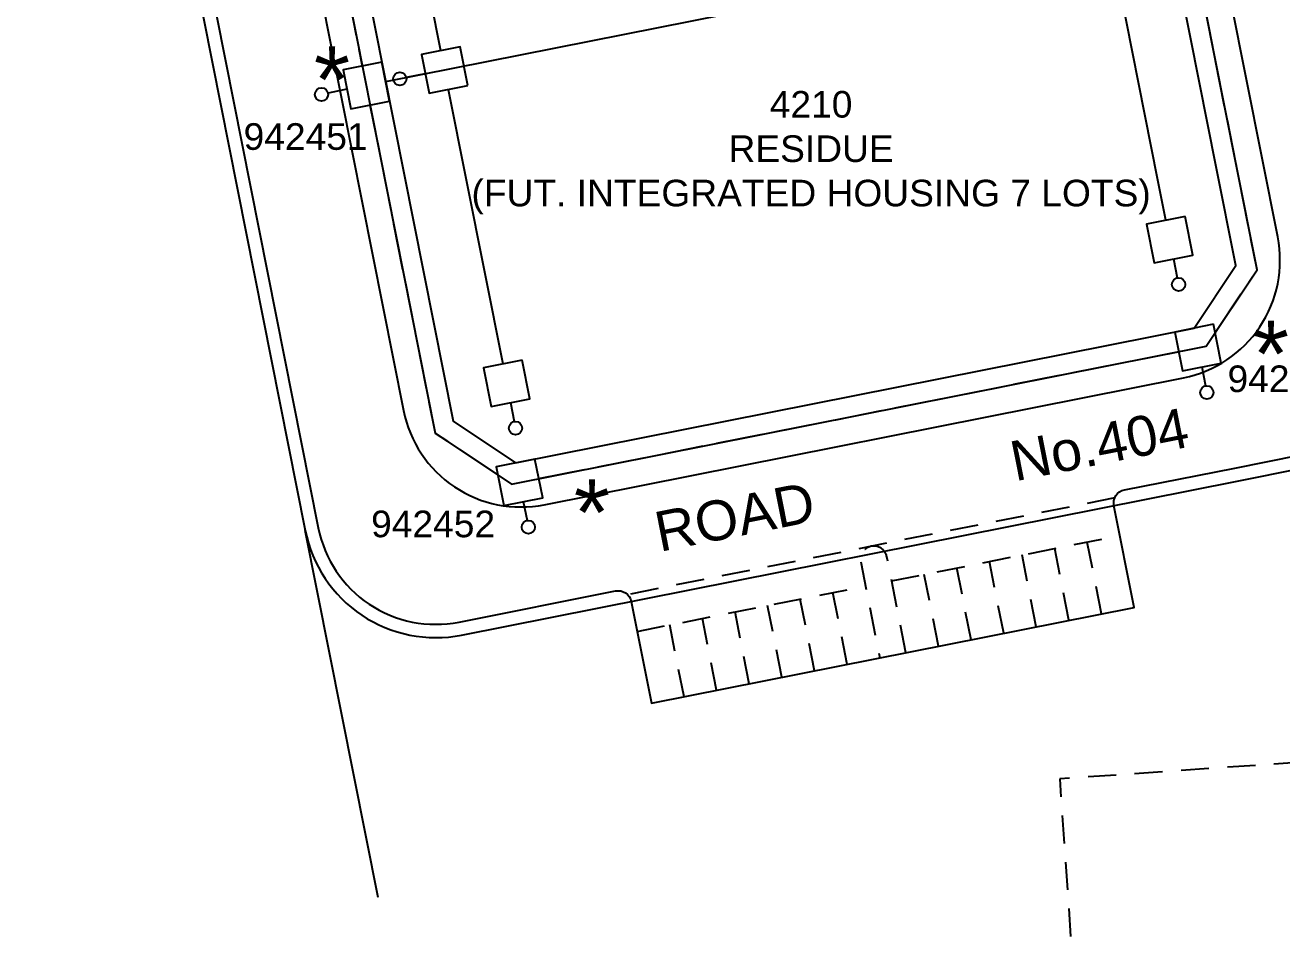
# Model space of a CAD drawing. Header units: metres. Extents: x 292331 to 292798, y 6234101 to 6234674.
# Drawn here: x 292579.5 to 292674, y 6234101 to 6234170.2 of the extents above; entities that cross this region are included whole.
import ezdxf
from ezdxf.enums import TextEntityAlignment as Align

# ---------------------------------------------------------------- set-up
doc = ezdxf.new("R2010")
doc.units = ezdxf.units.M
doc.header["$LTSCALE"] = 0.7
doc.linetypes.add('Dash', pattern=[5, 3, -2])
doc.linetypes.add('IE Trench LV', pattern=[6.5, 5, -1.5])
doc.layers.get('0').update_dxf_attribs({"color": 6})
for name, color, linetype in [('_User Miscellaneous1', 3, 'Continuous'), ('_User Miscellaneous7', 150, 'Continuous'), ('_User Miscellaneous8', 7, 'Continuous'), ('Cadastre Developer_SP_NEW', 4, 'Continuous'), ('Cadastre Roads_SP_NEW', 8, 'Continuous'), ('Mains_LV_NEW_R6', 2, 'Continuous'), ('Mains_LV_NEW_T84', 2, 'Continuous'), ('SupportsUG_SP_LV_SL_NEW', 2, 'Continuous'), ('Trench_SP_NEW', 2, 'Continuous')]:
    doc.layers.add(name, color=color, linetype=linetype)
doc.layers.add('_User Miscellaneous5', color=7, linetype='Continuous', lineweight=35)
doc.layers.add('_User Notes', color=7, linetype='Continuous', plot=False)
doc.styles.add('ARIAL', font='arial.ttf', dxfattribs={"height": 2})
doc.styles.add('POLE_LABEL', font='arial.ttf')
doc.styles.add('SL_LABEL', font='arial.ttf')
doc.styles.get("Standard").update_dxf_attribs({"font": 'arial.ttf'})
doc.styles.add('style1', font='iso3098b.shx')
doc.linetypes.add('Cable New UG', pattern='A,8,-1,["x",style1,S=3.5,R=0,X=0.35,Y=-1],-3.5', length=12.5)
doc.linetypes.add('Cable Z', pattern='A,8,-1,["Z",Standard,S=2.5,R=0,X=0.35,Y=-1.25],-3.5', length=12.5)

# ---------------------------------------------------------------- blocks, each defined once
blk = doc.blocks.new('*U80')
at = {"layer": '_User Miscellaneous8', "color": 2}
blk.add_line((0, 0), (0, 1.45), dxfattribs=at)
blk.add_circle((0, 1.95), 0.5, dxfattribs=at)
for tag, p, flags in [('Z', (0, 0), 1), ('OPERATED_BY', (0, -9.607), 9)]:
    blk.add_attdef(tag, p, '', height=0.2, dxfattribs=dict(flags=flags))
at = {"style": 'SL_LABEL', "flags": 9}
blk.add_attdef('STREET_CODE', text='', height=0.2, dxfattribs=at).set_placement((0, -0.2), align=Align.MIDDLE_LEFT)
at = {"flags": 9}
for tag, p in [('CONSTRUCTED_VOLTAGE', (0, -0.4)), ('CONTROL_TYPE', (0, -0.6)), ('LANTERN_PURPOSE', (0, -0.8)), ('LANTERN_TYPE', (0, -1)), ('OPERATING_VOLTAGE', (0, -1.4)), ('ORIENTATION', (0, -1.6)), ('OWNED_BY', (0, -1.8)), ('NO_PHASES', (0, -1.2)), ('STATE', (0, -2)), ('CEXIST', (0, -2.4)), ('CNEW', (0, -2.6)), ('CNUMBER', (0, -2.8)), ('USAGE', (0, -2.2)), ('CREMOVE', (0, -3)), ('CREPLACE', (0, -3.2)), ('LKINGHEIGHT', (0, -3.4)), ('LBRACKET', (0, -3.6)), ('LBRACKETVOCAB', (0, -3.8)), ('LCATEGORY', (0, -4)), ('LCHARGE1', (0, -4.2)), ('LCHARGE1PERCENT', (0, -4.4)), ('LCHARGE2', (0, -4.6)), ('LCHARGE2PERCENT', (0, -4.8)), ('LCHARGE3', (0, -5)), ('LCHARGE3PERCENT', (0, -5.2)), ('LEXIST', (0, -5.4)), ('LLAMP', (0, -5.6)), ('LLAMPVOCAB', (0, -5.8)), ('LMAST', (0, -6)), ('LMASTVOCAB', (0, -6.2)), ('LNEW', (0, -6.4)), ('LANTNUMBER', (0, -6.6)), ('LOUTREACH', (0, -7)), ('LOUTREACHVOCAB', (0, -7.2)), ('LRATECODE', (0, -7.4)), ('LREMOVE', (0, -7.6)), ('SUBURB', (0, -8.6)), ('LREPLACE', (0, -7.8)), ('LTYPE', (0, -8)), ('LTYPEVOCAB', (0, -8.2)), ('LEGEND', (0, -8.4)), ('STREETNAME', (0, -8.8)), ('LOCATION', (0, -9)), ('NOTES', (0, -9.2)), ('MAINTAINED_BY', (0, -9.863))]:
    blk.add_attdef(tag, text='', height=0.2, dxfattribs=at).set_placement(p, align=Align.MIDDLE_LEFT)
at = {"layer": '_User Notes', "style": 'SL_LABEL', "flags": 8}
blk.add_attdef('ASSET_NUM', text='', height=2.5, dxfattribs=at).set_placement((2, 2), align=Align.MIDDLE_LEFT)
at = {"layer": '_User Notes', "flags": 8}
blk.add_attdef('LNUMBER', text='', height=2.5, dxfattribs=at).set_placement((1.2, -2.8), align=Align.MIDDLE_LEFT)
blk = doc.blocks.new('*U154')
at = {"layer": '_User Miscellaneous7', "lineweight": -3}
blk.add_lwpolyline([(0.5, -5.399), (0.5, -3.949)], dxfattribs=at)
blk.add_lwpolyline([(-0.985, -8.369), (1.985, -8.369), (1.985, -5.399), (-0.985, -5.399)], close=True, dxfattribs=at)
blk.add_circle((0.5, -3.449), 0.5, dxfattribs=at)
at = {"layer": '_User Miscellaneous8', "color": 2, "lineweight": -3}
blk.add_lwpolyline([(-1.485, 0), (1.485, 0), (1.485, 2.97), (-1.485, 2.97)], close=True, dxfattribs=at)
at = {"style": 'POLE_LABEL', "flags": 9}
blk.add_attdef('STRUCTURE_PLANT_NUMBER', text='', height=0.2, dxfattribs=at).set_placement((1.641, 1.727), align=Align.MIDDLE_LEFT)
for tag, flags, p in [('STREET_CODE', 9, (1.641, 1.485)), ('OWNED_BY', 9, (1.641, 1.085)), ('OPERATED_BY', 9, (1.641, 0.885)), ('COLUMN_TYPE', 9, (1.641, 1.285)), ('STATE', 9, (1.641, 0.485)), ('USAGE', 9, (1.641, 0.285)), ('MAINTAINED_BY', 9, (1.641, 0.685)), ('LEGEND', 9, (1.641, 0.085)), ('SUBURB', 9, (1.641, -0.315)), ('STREETNAME', 9, (1.641, -0.515)), ('PARENT', 9, (1.641, -0.115)), ('LOCATION', 9, (1.641, -0.715)), ('NOTES', 9, (1.641, -0.915)), ('Z', 1, (1.641, -1.315)), ('LABEL_ALIGNMENT', 9, (1.641, -1.115))]:
    blk.add_attdef(tag, text='', height=0.2, dxfattribs=dict(flags=flags)).set_placement(p, align=Align.MIDDLE_LEFT)
at = {"layer": '_User Miscellaneous5', "style": 'ARIAL', "flags": 8}
blk.add_attdef('ASSET_NUM', text='', height=2, dxfattribs=at).set_placement((2, 3.485), align=Align.MIDDLE_LEFT)
blk = doc.blocks.new('*U145')
at = {"layer": '_User Miscellaneous7', "lineweight": -3}
blk.add_lwpolyline([(-0.5, -4.515), (-0.5, -3.065)], dxfattribs=at)
blk.add_lwpolyline([(-1.985, -7.485), (0.985, -7.485), (0.985, -4.515), (-1.985, -4.515)], close=True, dxfattribs=at)
blk.add_circle((-0.5, -2.565), 0.5, dxfattribs=at)
at = {"layer": '_User Miscellaneous8', "color": 2, "lineweight": -3}
blk.add_lwpolyline([(-1.485, 0), (1.485, 0), (1.485, 2.97), (-1.485, 2.97)], close=True, dxfattribs=at)
at = {"style": 'POLE_LABEL', "flags": 9}
blk.add_attdef('STRUCTURE_PLANT_NUMBER', text='', height=0.2, dxfattribs=at).set_placement((1.641, 1.727), align=Align.MIDDLE_LEFT)
for tag, flags, p in [('STREET_CODE', 9, (1.641, 1.485)), ('OWNED_BY', 9, (1.641, 1.085)), ('OPERATED_BY', 9, (1.641, 0.885)), ('COLUMN_TYPE', 9, (1.641, 1.285)), ('STATE', 9, (1.641, 0.485)), ('USAGE', 9, (1.641, 0.285)), ('MAINTAINED_BY', 9, (1.641, 0.685)), ('LEGEND', 9, (1.641, 0.085)), ('SUBURB', 9, (1.641, -0.315)), ('STREETNAME', 9, (1.641, -0.515)), ('PARENT', 9, (1.641, -0.115)), ('LOCATION', 9, (1.641, -0.715)), ('NOTES', 9, (1.641, -0.915)), ('Z', 1, (1.641, -1.315)), ('LABEL_ALIGNMENT', 9, (1.641, -1.115))]:
    blk.add_attdef(tag, text='', height=0.2, dxfattribs=dict(flags=flags)).set_placement(p, align=Align.MIDDLE_LEFT)
at = {"layer": '_User Miscellaneous5', "style": 'ARIAL', "flags": 8}
blk.add_attdef('ASSET_NUM', text='', height=2, dxfattribs=at).set_placement((2, 3.485), align=Align.MIDDLE_LEFT)
blk = doc.blocks.new('*U79')
at = {"layer": '_User Miscellaneous7', "lineweight": -3}
blk.add_lwpolyline([(0, -3.03), (0, -1.58)], dxfattribs=at)
blk.add_lwpolyline([(-1.485, -6), (1.485, -6), (1.485, -3.03), (-1.485, -3.03)], close=True, dxfattribs=at)
blk.add_circle((0, -1.08), 0.5, dxfattribs=at)
at = {"layer": '_User Miscellaneous8', "color": 2, "lineweight": -3}
blk.add_lwpolyline([(-1.485, 0), (1.485, 0), (1.485, 2.97), (-1.485, 2.97)], close=True, dxfattribs=at)
at = {"style": 'POLE_LABEL', "flags": 9}
blk.add_attdef('STRUCTURE_PLANT_NUMBER', text='', height=0.2, dxfattribs=at).set_placement((1.641, 1.727), align=Align.MIDDLE_LEFT)
for tag, flags, p in [('STREET_CODE', 9, (1.641, 1.485)), ('OWNED_BY', 9, (1.641, 1.085)), ('OPERATED_BY', 9, (1.641, 0.885)), ('COLUMN_TYPE', 9, (1.641, 1.285)), ('STATE', 9, (1.641, 0.485)), ('USAGE', 9, (1.641, 0.285)), ('MAINTAINED_BY', 9, (1.641, 0.685)), ('LEGEND', 9, (1.641, 0.085)), ('SUBURB', 9, (1.641, -0.315)), ('STREETNAME', 9, (1.641, -0.515)), ('PARENT', 9, (1.641, -0.115)), ('LOCATION', 9, (1.641, -0.715)), ('NOTES', 9, (1.641, -0.915)), ('Z', 1, (1.641, -1.315)), ('LABEL_ALIGNMENT', 9, (1.641, -1.115))]:
    blk.add_attdef(tag, text='', height=0.2, dxfattribs=dict(flags=flags)).set_placement(p, align=Align.MIDDLE_LEFT)
at = {"layer": '_User Miscellaneous5', "style": 'ARIAL', "flags": 8}
blk.add_attdef('ASSET_NUM', text='', height=2, dxfattribs=at).set_placement((2, 3.485), align=Align.MIDDLE_LEFT)

msp = doc.modelspace()

# ---------------------------------------------------------------- linework, layer by layer
at = {"layer": 'Cadastre Developer_SP_NEW', "flags": 128}
msp.add_lwpolyline([(292596.414, 6234303.842, -0.315379), (292597.382, 6234296.447), (292587.495, 6234277.495, 0.170825), (292580.897, 6234231.491), (292600.592, 6234132.255, 0.414214), (292612.348, 6234124.393), (292670.66, 6234135.967), (292675.516, 6234136.93, 0.290844), (292683.276, 6234144.335, -0.309741), (292688.764, 6234149.221), (292698.457, 6234150.455), (292722.639, 6234153.533, -0.025139), (292732.188, 6234154.264), (292771.121, 6234155.279)], format="xyb", dxfattribs=at)
msp.add_lwpolyline([(292669.082, 6234159.585), (292655.677, 6234227.124, -0.008073), (292655.203, 6234229.735, -0.043351), (292654.109, 6234243.92, -0.061335), (292656.756, 6234263.836), (292658.283, 6234269.7), (292655.42, 6234274.579), (292629.86, 6234281.233, -0.069584), (292611.39, 6234288.904), (292606.688, 6234287.26), (292598.577, 6234271.713, 0.170825), (292593.157, 6234233.924), (292611.704, 6234140.476), (292616.407, 6234137.331), (292667.412, 6234147.454), (292670.557, 6234152.156), (292669.082, 6234159.585)], format="xyb", close=True, dxfattribs=at)
for points in [[(292606.643, 6234165.978), (292665.495, 6234177.659)], [(292606.065, 6234104.683), (292600.592, 6234132.255)]]:
    msp.add_lwpolyline(points, dxfattribs=at)
at = {"layer": 'Cadastre Roads_SP_NEW', "linetype": 'Dash'}
for p, q in [((292644.674, 6234128.464), (292661.839, 6234131.871)), ((292658.005, 6234125.503), (292656.934, 6234130.898)), ((292660.457, 6234125.989), (292659.387, 6234131.384)), ((292653.101, 6234124.529), (292652.03, 6234129.924)), ((292655.553, 6234125.016), (292654.482, 6234130.411)), ((292648.196, 6234123.556), (292647.126, 6234128.951)), ((292650.649, 6234124.043), (292649.578, 6234129.437)), ((292625.547, 6234124.668), (292642.712, 6234128.075)), ((292638.878, 6234121.707), (292637.807, 6234127.101)), ((292641.33, 6234122.193), (292640.26, 6234127.588)), ((292633.974, 6234120.733), (292632.903, 6234126.128)), ((292636.426, 6234121.22), (292635.355, 6234126.615)), ((292629.07, 6234119.76), (292627.999, 6234125.155)), ((292631.522, 6234120.246), (292630.451, 6234125.641))]:
    msp.add_line(p, q, dxfattribs=at)
at = {"layer": 'Cadastre Roads_SP_NEW'}
msp.add_lwpolyline([(292597.152, 6234304.518, -0.315379), (292598.269, 6234295.985), (292588.381, 6234277.032, 0.170825), (292581.877, 6234231.685), (292601.573, 6234132.45, 0.414214), (292612.153, 6234125.374), (292623.923, 6234127.71, -0.414214), (292625.099, 6234126.924), (292626.617, 6234119.273), (292662.909, 6234126.476), (292661.391, 6234134.127, -0.414214), (292662.177, 6234135.302), (292670.465, 6234136.947), (292675.321, 6234137.911, 0.290846)], format="xyb", dxfattribs=at)
msp.add_lwpolyline([(292630.742, 6234284.62, -0.072236), (292612.545, 6234292.29, 0.432578), (292602.02, 6234289.338), (292599.707, 6234284.905, 0.144369), (292599.162, 6234282.13, -0.144369), (292598.616, 6234279.355), (292595.474, 6234273.332, 0.065365), (292590.024, 6234258.415, 0.104295), (292589.724, 6234233.243), (292597.89, 6234192.098), (292607.979, 6234141.265, 0.414214), (292618.559, 6234134.19), (292666.484, 6234143.702), (292666.622, 6234143.729, 0.414214), (292673.698, 6234154.309), (292670.178, 6234172.041), (292670.178, 6234172.041), (292659.11, 6234227.805, -0.113134), (292660.144, 6234262.955), (292661.67, 6234268.818, 0.414215), (292656.302, 6234277.966)], format="xyb", close=True, dxfattribs=at)
at = {"layer": 'Cadastre Roads_SP_NEW', "linetype": 'Dash', "flags": 128}
msp.add_lwpolyline([(292771.356, 6234132.394), (292771.13, 6234132.52), (292770.776, 6234132.715), (292770.421, 6234132.908), (292770.065, 6234133.099), (292769.708, 6234133.288), (292769.351, 6234133.474), (292768.992, 6234133.658), (292768.632, 6234133.84), (292768.272, 6234134.02), (292767.911, 6234134.197), (292767.549, 6234134.373), (292767.186, 6234134.546), (292766.822, 6234134.716), (292766.457, 6234134.885), (292766.092, 6234135.051), (292765.726, 6234135.215), (292765.358, 6234135.377), (292764.991, 6234135.537), (292764.622, 6234135.694), (292764.252, 6234135.849), (292763.883, 6234136.001), (292763.512, 6234136.152), (292763.141, 6234136.299), (292762.769, 6234136.445), (292762.397, 6234136.588), (292762.024, 6234136.729), (292761.651, 6234136.867), (292761.277, 6234137.003), (292760.902, 6234137.136), (292760.527, 6234137.268), (292760.152, 6234137.396), (292759.776, 6234137.523), (292759.4, 6234137.647), (292759.023, 6234137.768), (292758.645, 6234137.887), (292758.267, 6234138.004), (292757.889, 6234138.119), (292757.51, 6234138.231), (292757.131, 6234138.34), (292756.751, 6234138.447), (292756.371, 6234138.552), (292755.991, 6234138.654), (292755.61, 6234138.754), (292755.228, 6234138.852), (292754.847, 6234138.947), (292754.464, 6234139.039), (292754.082, 6234139.129), (292753.699, 6234139.217), (292753.316, 6234139.302), (292752.932, 6234139.385), (292752.549, 6234139.466), (292752.164, 6234139.544), (292751.78, 6234139.619), (292751.395, 6234139.692), (292751.01, 6234139.763), (292750.624, 6234139.831), (292750.239, 6234139.897), (292749.853, 6234139.96), (292749.466, 6234140.021), (292749.08, 6234140.079), (292748.693, 6234140.135), (292748.306, 6234140.188), (292747.919, 6234140.239), (292747.531, 6234140.288), (292747.144, 6234140.333), (292746.756, 6234140.377), (292746.368, 6234140.418), (292745.98, 6234140.457), (292745.591, 6234140.493), (292745.203, 6234140.526), (292744.814, 6234140.557), (292744.425, 6234140.586), (292744.036, 6234140.612), (292743.647, 6234140.636), (292743.258, 6234140.657), (292742.869, 6234140.675), (292742.479, 6234140.691), (292742.09, 6234140.705), (292741.7, 6234140.716), (292741.31, 6234140.725), (292740.921, 6234140.731), (292740.531, 6234140.734), (292740.141, 6234140.736), (292739.751, 6234140.734), (292739.361, 6234140.73), (292738.972, 6234140.724), (292738.582, 6234140.715), (292738.192, 6234140.703), (292737.802, 6234140.689), (292737.412, 6234140.673), (292737.022, 6234140.654), (292736.633, 6234140.632), (292736.243, 6234140.608), (292735.853, 6234140.582), (292735.464, 6234140.552), (292735.075, 6234140.521), (292734.686, 6234140.487), (292734.298, 6234140.45), (292733.91, 6234140.411), (292733.522, 6234140.369), (292733.134, 6234140.325), (292732.747, 6234140.279), (292732.36, 6234140.23), (292731.974, 6234140.178), (292731.588, 6234140.124), (292731.202, 6234140.067), (292730.817, 6234140.008), (292730.432, 6234139.947), (292730.048, 6234139.883), (292729.664, 6234139.816), (292729.28, 6234139.747), (292728.897, 6234139.676), (292728.514, 6234139.602), (292728.132, 6234139.526), (292727.75, 6234139.447), (292727.369, 6234139.366), (292726.988, 6234139.283), (292726.607, 6234139.196), (292726.228, 6234139.108), (292725.848, 6234139.017), (292725.469, 6234138.924), (292725.091, 6234138.828), (292724.713, 6234138.73), (292724.336, 6234138.629), (292723.959, 6234138.526), (292723.583, 6234138.42), (292723.208, 6234138.312), (292722.833, 6234138.202), (292722.458, 6234138.089), (292722.085, 6234137.974), (292721.712, 6234137.857), (292721.339, 6234137.737), (292720.967, 6234137.615), (292720.596, 6234137.49), (292720.225, 6234137.363), (292719.855, 6234137.233), (292719.486, 6234137.101), (292719.117, 6234136.967), (292718.749, 6234136.831), (292718.382, 6234136.692), (292718.015, 6234136.55), (292717.649, 6234136.407), (292717.284, 6234136.261), (292716.92, 6234136.112), (292716.556, 6234135.962), (292716.193, 6234135.809), (292715.831, 6234135.653), (292715.469, 6234135.495), (292715.108, 6234135.335), (292714.748, 6234135.173), (292714.389, 6234135.008), (292714.031, 6234134.841), (292713.673, 6234134.672), (292713.316, 6234134.5), (292712.96, 6234134.326), (292712.605, 6234134.15), (292712.251, 6234133.971), (292711.897, 6234133.79), (292711.545, 6234133.607), (292711.193, 6234133.422), (292710.842, 6234133.234), (292710.492, 6234133.044), (292710.142, 6234132.852), (292709.794, 6234132.657), (292709.447, 6234132.46), (292709.1, 6234132.261), (292708.754, 6234132.06), (292708.41, 6234131.856), (292708.066, 6234131.65), (292707.723, 6234131.442), (292707.381, 6234131.232), (292707.041, 6234131.019), (292706.702, 6234130.805), (292706.363, 6234130.588), (292706.026, 6234130.37), (292705.69, 6234130.149), (292705.355, 6234129.926), (292705.022, 6234129.701), (292704.689, 6234129.474), (292704.358, 6234129.245), (292704.028, 6234129.014), (292703.699, 6234128.78), (292703.371, 6234128.545), (292703.044, 6234128.308), (292702.719, 6234128.068), (292702.395, 6234127.827), (292702.072, 6234127.583), (292701.75, 6234127.338), (292701.429, 6234127.091), (292701.11, 6234126.841), (292700.792, 6234126.59), (292700.475, 6234126.336), (292700.159, 6234126.081), (292699.845, 6234125.823), (292699.532, 6234125.564), (292699.22, 6234125.303), (292698.91, 6234125.039), (292698.6, 6234124.774), (292698.292, 6234124.507), (292697.985, 6234124.238), (292697.68, 6234123.967), (292697.376, 6234123.694), (292697.073, 6234123.419), (292696.771, 6234123.143), (292696.471, 6234122.864), (292696.172, 6234122.583), (292695.875, 6234122.301), (292695.578, 6234122.017), (292695.283, 6234121.73), (292694.99, 6234121.442), (292694.697, 6234121.153), (292694.406, 6234120.861), (292694.117, 6234120.567), (292693.829, 6234120.272), (292693.542, 6234119.975), (292693.256, 6234119.676), (292692.972, 6234119.375), (292692.689, 6234119.072), (292692.408, 6234118.767), (292692.128, 6234118.461), (292691.85, 6234118.153), (292691.572, 6234117.843), (292691.297, 6234117.532), (292691.022, 6234117.218), (292690.749, 6234116.903), (292690.478, 6234116.586), (292690.208, 6234116.267), (292689.939, 6234115.947), (292689.689, 6234115.828), (292657.313, 6234113.583), (292658.188, 6234100.967)], dxfattribs=at)
at = {"layer": 'Cadastre Roads_SP_NEW', "linetype": 'Dash'}
msp.add_lwpolyline([(292661.446, 6234134.698), (292624.83, 6234127.431)], dxfattribs=at)
msp.add_lwpolyline([(292645.744, 6234123.069), (292644.313, 6234130.279, 1), (292642.352, 6234129.889), (292643.783, 6234122.68)], format="xyb", dxfattribs=at)
at = {"layer": 'Mains_LV_NEW_R6', "color": 2, "linetype": 'Cable Z', "flags": 128}
for points in [[(292600.692, 6234193.343), (292605.606, 6234194.318), (292610.768, 6234168.311)], [(292665.292, 6234155.566), (292664.668, 6234158.709), (292661.376, 6234175.298), (292666.29, 6234176.273)], [(292611.346, 6234165.398), (292615.44, 6234144.77)]]:
    msp.add_lwpolyline(points, dxfattribs=at)
at = {"layer": 'Mains_LV_NEW_T84', "color": 2, "linetype": 'Cable New UG', "flags": 128}
msp.add_lwpolyline([(292600.202, 6234190.723), (292610.354, 6234139.574), (292616.089, 6234135.739), (292668.313, 6234146.104), (292672.149, 6234151.839), (292670.553, 6234159.877), (292667.448, 6234175.523)], dxfattribs=at)
at = {"layer": 'Trench_SP_NEW', "linetype": 'IE Trench LV', "flags": 128}
for points in [[(292600.202, 6234190.723), (292604.882, 6234167.143)], [(292668.992, 6234147.119), (292672.149, 6234151.839), (292670.553, 6234159.877), (292667.448, 6234175.523)], [(292605.461, 6234164.23), (292610.354, 6234139.574), (292615.074, 6234136.418)], [(292618.155, 6234136.149), (292666.247, 6234145.694)]]:
    msp.add_lwpolyline(points, dxfattribs=at)

# ---------------------------------------------------------------- block references
at = {"layer": 'SupportsUG_SP_LV_SL_NEW', "ltscale": 0.5}
ref = msp.add_blockref('*U79', (292606.643, 6234165.978), dxfattribs=dict(at, rotation=101.2258071974892))
ref.add_attrib('ASSET_NUM_001', '942451', (292595.959, 6234160.854), dxfattribs={"layer": '_User Miscellaneous5', "height": 2, "style": 'ARIAL'})
for p, rotation in [((292603.73, 6234165.4), 101.2258071974892), ((292667.99, 6234144.541), 191.2258011303785), ((292616.985, 6234134.418), 191.2258011307313)]:
    msp.add_blockref('*U80', p, dxfattribs=dict(at, rotation=rotation))
ref = msp.add_blockref('*U154', (292667.412, 6234147.454), dxfattribs=dict(at, rotation=191.2258011303785))
ref.add_attrib('ASSET_NUM_001', '942453', (292669.926, 6234142.652), dxfattribs={"layer": '_User Miscellaneous5', "height": 2, "style": 'ARIAL'})
ref = msp.add_blockref('*U145', (292616.407, 6234137.331), dxfattribs=dict(at, rotation=191.2258011307313))
ref.add_attrib('ASSET_NUM_001', '942452', (292605.544, 6234131.745), dxfattribs={"layer": '_User Miscellaneous5', "height": 2, "style": 'ARIAL'})

# ---------------------------------------------------------------- texts
at = {"layer": '_User Miscellaneous1', "color": 7, "char_height": 5, "attachment_point": 5, "style": 'ARIAL'}
for insert in [(292602.603, 6234166.127), (292673.186, 6234145.526), (292622.145, 6234133.607)]:
    msp.add_mtext_dynamic_manual_height_columns('{\\C3;*}', width=5, gutter_width=4, heights=[0], dxfattribs=dict(at, insert=insert))
at = {"layer": 'Cadastre Developer_SP_NEW', "color": 4, "insert": (292638.621, 6234160.64), "char_height": 2, "attachment_point": 5, "style": 'ARIAL'}
msp.add_mtext('4210\\PRESIDUE\\P(FUT. INTEGRATED HOUSING 7 LOTS)', dxfattribs=at)
at = {"layer": 'Cadastre Roads_SP_NEW', "color": 2, "style": 'ARIAL'}
msp.add_text('ROAD             No.404', height=3, rotation=11.2258, dxfattribs=at).set_placement((292627.229, 6234130.636))

doc.saveas('drawing.dxf')
